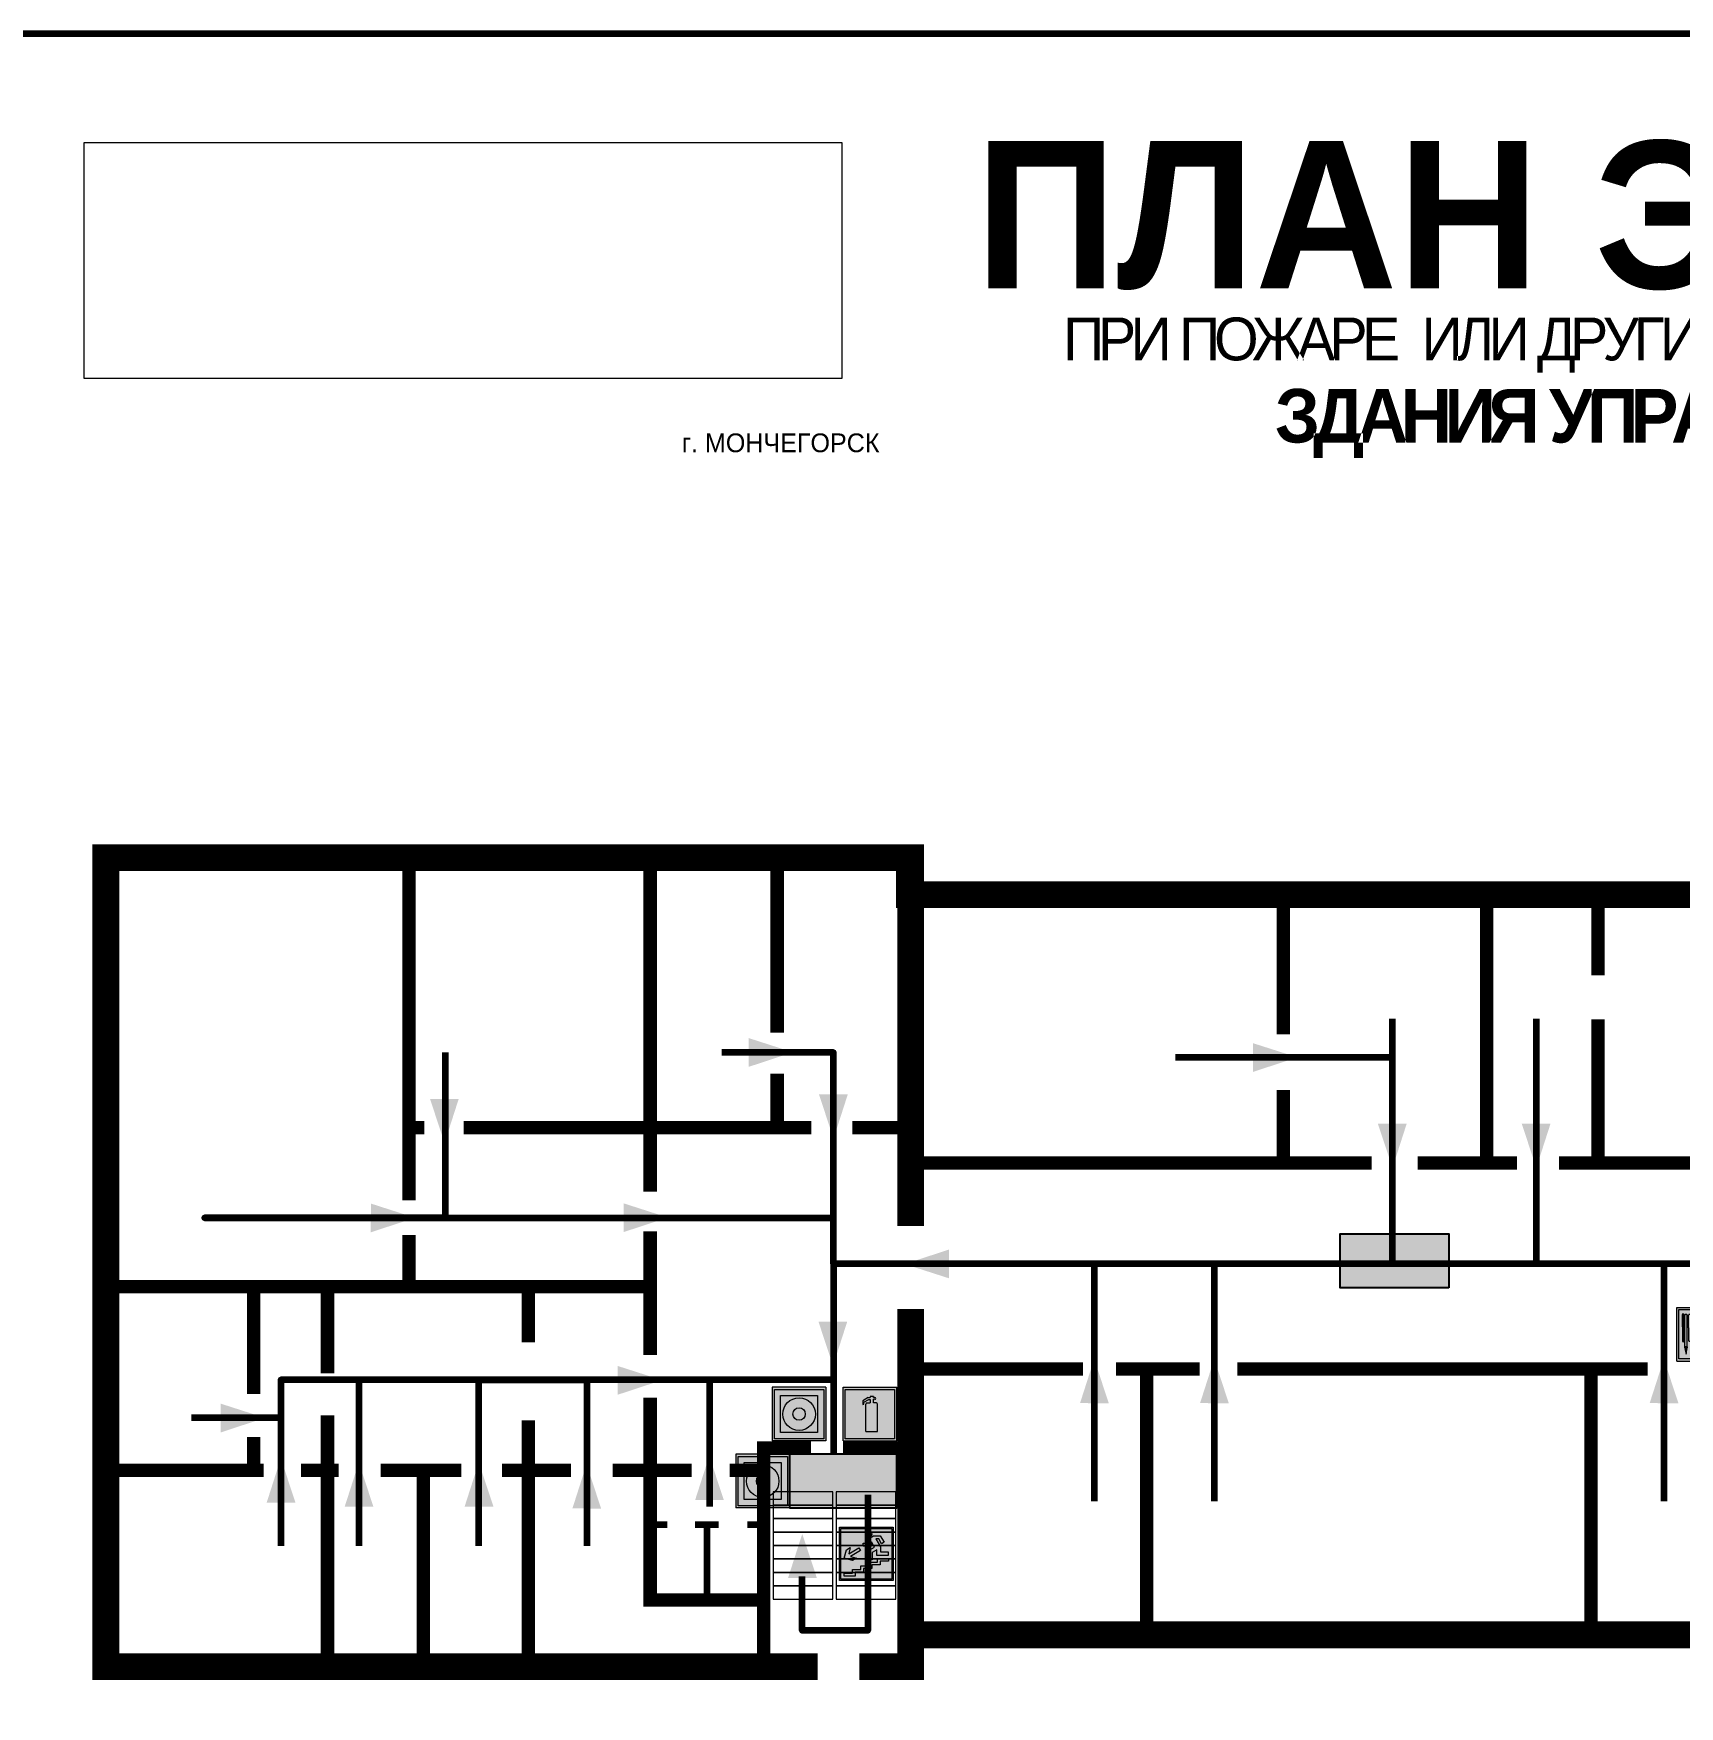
# Model space of a CAD drawing. Header units: millimetres. Extents: x 13810 to 67229, y 12374 to 21950.
# Drawn here: x 22533.1 to 22778.8, y 20413.3 to 20663.2 of the extents above; entities that cross this region are included whole.
import ezdxf

# ---------------------------------------------------------------- set-up
doc = ezdxf.new("R2010")
doc.units = ezdxf.units.MM
doc.layers.add('План_Штампы', color=7, linetype='Continuous')
doc.styles.add('обычный', font='arial.ttf')
picture_1 = doc.add_image_def('image1.jpg', size_in_pixel=(337, 105))

# ---------------------------------------------------------------- blocks, each defined once
blk = doc.blocks.new('A$C54414219')
at = {"true_color": 0xffffff}
h = blk.add_hatch(color=7, dxfattribs=at)
h.paths.add_polyline_path([(2.39, -9.45), (2.39, -18.3), (11.23, -18.3), (11.23, -9.45)], flags=0)
h.paths.add_polyline_path([(10.71, -13.87, -1), (2.92, -13.87, -1)], flags=0)
h.paths.add_polyline_path([(8.3, -13.87, -1), (5.33, -13.87, -1)], flags=0)
h.paths.add_polyline_path([(0.41, -7.47), (0.41, -20.27), (13.21, -20.27), (13.21, -7.47)])
h.paths.add_polyline_path([(0.92, -19.77), (12.71, -19.77), (12.71, -7.98), (0.92, -7.98)], flags=16)
h.paths.add_polyline_path([(11.23, -9.45), (11.23, -18.3), (2.39, -18.3), (2.39, -9.45)], flags=0)
at = {"lineweight": 5}
h = blk.add_hatch(color=242, dxfattribs=at)
h.paths.add_polyline_path([(12.71, -7.98), (0.92, -7.98), (0.92, -19.77), (12.71, -19.77)])
h.paths.add_polyline_path([(11.23, -18.3), (2.39, -18.3), (2.39, -9.45), (11.23, -9.45)], flags=16)
h.paths.add_polyline_path([(10.71, -13.87, -1), (2.92, -13.87, -1)], flags=0)
h.paths.add_polyline_path([(8.3, -13.87, -1), (5.33, -13.87, -1)], flags=0)
at = {"true_color": 0xffffff}
h = blk.add_hatch(color=7, dxfattribs=at)
h.paths.add_polyline_path([(2.39, -9.45), (2.39, -18.3), (11.23, -18.3), (11.23, -9.45)])
h.paths.add_polyline_path([(10.71, -13.87, -1), (2.92, -13.87, -1)], flags=16)
h.paths.add_polyline_path([(8.3, -13.87, -1), (5.33, -13.87, -1)], flags=0)
at = {"lineweight": 5}
h = blk.add_hatch(color=242, dxfattribs=at)
h.paths.add_polyline_path([(2.92, -13.87, 1), (10.71, -13.87, 1)])
h.paths.add_polyline_path([(8.3, -13.87, -1), (5.33, -13.87, -1)], flags=16)
at = {"color": 242, "lineweight": 5}
for p, q in [((0.41, -20.27), (0.41, -7.47)), ((0.41, -7.47), (13.21, -7.47)), ((0.41, -7.47), (13.21, -7.47)), ((13.21, -20.27), (13.21, -7.47)), ((0.41, -20.27), (13.21, -20.27))]:
    blk.add_line(p, q, dxfattribs=at)
for points in [[(0.92, -7.98), (12.71, -7.98), (12.71, -19.77), (0.92, -19.77)], [(2.39, -9.45), (11.23, -9.45), (11.23, -18.3), (2.39, -18.3)]]:
    blk.add_lwpolyline(points, close=True, dxfattribs=at)
for radius in [3.89, 1.49]:
    blk.add_circle((6.81, -13.87), radius, dxfattribs=at)
blk = doc.blocks.new('A$C3AD82952')
at = {"true_color": 0xf5f5ff}
h = blk.add_hatch(color=7, dxfattribs=at)
h.dxf.hatch_style = 1
h.paths.add_polyline_path([(8.21, 8.73, 0.414214), (7.89, 9.05), (7.22, 9.05), (7.22, 9.92), (7.59, 9.92, 1), (7.57, 10.36), (7.22, 10.36), (7.22, 10.6), (6.43, 10.6), (6.43, 10.36), (6.01, 10.36), (4.74, 9.59), (4.74, 8.69), (4.98, 8.73), (4.98, 9.26), (6.12, 9.91), (6.43, 9.91), (6.43, 9.05), (5.76, 9.05, 0.414214), (5.44, 8.73), (5.44, 2.2), (8.21, 2.2)], flags=0)
h.paths.add_polyline_path([(12.8, 12.8), (0, 12.8), (0, 0), (12.8, 0)])
h.paths.add_polyline_path([(0.51, 12.29), (12.29, 12.29), (12.29, 0.51), (0.51, 0.51)], flags=16)
h.paths.add_polyline_path([(4.74, 9.59), (6.01, 10.36), (6.43, 10.36), (6.43, 10.6), (7.22, 10.6), (7.22, 10.36), (7.59, 10.36, -0.94586), (7.59, 9.92), (7.22, 9.92), (7.22, 9.05), (7.89, 9.05, -0.414214), (8.21, 8.73), (8.21, 2.2), (5.44, 2.2), (5.44, 8.73, -0.414214), (5.76, 9.05), (6.43, 9.05), (6.43, 9.91), (6.12, 9.91), (4.98, 9.26), (4.98, 8.73), (4.74, 8.69)], flags=0)
h = blk.add_hatch(color=242)
h.dxf.hatch_style = 1
h.paths.add_polyline_path([(12.29, 12.29), (0.51, 12.29), (0.51, 0.51), (12.29, 0.51)])
h.paths.add_polyline_path([(4.74, 8.69), (4.74, 9.59), (6.01, 10.36), (6.43, 10.36), (6.43, 10.6), (7.22, 10.6), (7.22, 10.36), (7.59, 10.36, -0.94586), (7.59, 9.92), (7.22, 9.92), (7.22, 9.05), (7.89, 9.05, -0.414214), (8.21, 8.73), (8.21, 2.2), (5.44, 2.2), (5.44, 8.73, -0.414214), (5.76, 9.05), (6.43, 9.05), (6.43, 9.91), (6.12, 9.91), (4.98, 9.26), (4.98, 8.73)], flags=16)
h = blk.add_hatch(color=7, dxfattribs=at)
h.dxf.hatch_style = 1
h.paths.add_polyline_path([(8.21, 8.73, 0.414214), (7.89, 9.05), (7.22, 9.05), (7.22, 9.92), (7.59, 9.92, 1), (7.57, 10.36), (7.22, 10.36), (7.22, 10.6), (6.43, 10.6), (6.43, 10.36), (6.01, 10.36), (4.74, 9.59), (4.74, 8.69), (4.98, 8.73), (4.98, 9.26), (6.12, 9.91), (6.43, 9.91), (6.43, 9.05), (5.76, 9.05, 0.414214), (5.44, 8.73), (5.44, 2.2), (8.21, 2.2)])
at = {"color": 242, "lineweight": 5}
for p, q in [((0, 0), (0, 12.8)), ((0, 12.8), (12.8, 12.8)), ((12.8, 0), (12.8, 12.8)), ((6.01, 10.36), (4.74, 9.59)), ((4.74, 9.59), (4.74, 8.69)), ((4.74, 8.69), (4.98, 8.73)), ((4.98, 9.26), (6.12, 9.91)), ((4.98, 8.73), (4.98, 9.26)), ((5.44, 2.2), (5.44, 8.73)), ((5.76, 9.05), (6.43, 9.05)), ((6.01, 10.36), (6.43, 10.36)), ((6.12, 9.91), (6.43, 9.91)), ((7.22, 10.6), (6.43, 10.6)), ((6.43, 10.6), (6.43, 10.36)), ((6.43, 9.91), (6.43, 9.05)), ((7.22, 10.36), (7.22, 10.6)), ((7.59, 10.36), (7.22, 10.36)), ((7.22, 9.05), (7.22, 9.92)), ((7.59, 9.92), (7.22, 9.92)), ((7.89, 9.05), (7.22, 9.05)), ((8.21, 2.2), (8.21, 8.73)), ((0, 0), (12.8, 0)), ((5.44, 2.2), (8.21, 2.2))]:
    blk.add_line(p, q, dxfattribs=at)
blk.add_lwpolyline([(0.51, 12.29), (12.29, 12.29), (12.29, 0.51), (0.51, 0.51)], close=True, dxfattribs=at)
for centre, radius, start, end in [((5.76, 8.73), 0.32, 90, 180), ((7.58, 10.14), 0.223, 273.1875, 86.8125), ((7.89, 8.73), 0.32, 0, 90)]:
    blk.add_arc(centre, radius, start, end, dxfattribs=at)
blk = doc.blocks.new('A$C7B4425F7')
at = {"true_color": 0xffffff}
blk.add_hatch(color=7, dxfattribs=at).paths.add_polyline_path([(0, 0), (-16, 0), (-16, -8), (0, -8)])
h = blk.add_hatch(color=126)
h.paths.add_polyline_path([(-0.2, -0.2), (-15.8, -0.2), (-15.8, -7.8), (-0.2, -7.8)])
h.paths.add_polyline_path([(-11.76, -2.03), (-11.76, -3.66), (-11.17, -3.66, -0.568275), (-11.17, -6.18), (-12.58, -6.18), (-12.58, -2.03)], flags=16)
h.paths.add_polyline_path([(-13.33, -4.12, -0.495768), (-13.59, -6.18), (-15.03, -6.18), (-15.03, -2.03), (-13.59, -2.03, -0.487973)], flags=16)
h.paths.add_polyline_path([(-10.25, -2.03), (-9.48, -2.03), (-9.48, -6.18), (-10.25, -6.18)], flags=16)
h.paths.add_polyline_path([(-13.84, -3.69), (-14.24, -3.69), (-14.24, -3.03), (-13.9, -3.03, -0.692621)], flags=0)
h.paths.add_polyline_path([(-9.15, -2.03), (-8.4, -2.03), (-8.04, -3.07), (-7.68, -2.03), (-6.93, -2.03), (-7.64, -4.1), (-6.93, -6.18), (-7.68, -6.18), (-8.04, -5.14), (-8.4, -6.18), (-9.15, -6.18), (-8.44, -4.1)], flags=16)
h.paths.add_polyline_path([(-11.76, -4.46), (-11.42, -4.46, -0.692621), (-11.36, -5.12), (-11.76, -5.12)], flags=0)
h.paths.add_polyline_path([(-13.9, -5.2), (-14.24, -5.2), (-14.24, -4.55), (-13.84, -4.55, -0.708038)], flags=0)
edge = h.paths.add_edge_path(flags=16)
edge.add_ellipse((-5.51, -4.08), major_axis=(0, 2.05), ratio=0.586184, start_angle=0, end_angle=360)
edge = h.paths.add_edge_path(flags=0)
edge.add_ellipse((-5.51, -4.08), major_axis=(0, 1.14), ratio=0.454828, start_angle=0, end_angle=360)
h.paths.add_polyline_path([(-4.13, -4.96, 0.377264), (-3.48, -4.52, 0.0555), (-3.16, -2.03), (-1.66, -2.03), (-1.66, -4.96), (-0.96, -4.96), (-0.96, -7.01), (-1.75, -7.01), (-1.75, -6.18), (-3.3, -6.18), (-3.3, -7.02), (-4.13, -7.02)], flags=16)
h.paths.add_polyline_path([(-2.73, -2.91), (-2.28, -2.91), (-2.28, -4.96), (-3.05, -4.96, 0.079136)], flags=0)
at = {"color": 126}
blk.add_lwpolyline([(-16, -8), (0, -8), (0, 0), (-16, 0)], close=True, dxfattribs=at)
blk = doc.blocks.new('вниз 3')
at = {"lineweight": 0, "true_color": 0xffffff}
h = blk.add_hatch(color=7, dxfattribs=at)
h.dxf.hatch_style = 1
h.paths.add_polyline_path([(40997.5, -4475.69), (40997.25, -4475.28), (40995.76, -4476.15), (40995.97, -4475.23), (40995.39, -4475.56), (40995.05, -4476.83), (40996.33, -4477.17), (40996.91, -4476.83), (40996, -4476.55)], flags=0)
h.paths.add_polyline_path([(40999.81, -4473.95), (41000.22, -4473.95), (41000.64, -4474.67), (41001.03, -4474.43), (41000.46, -4473.49), (41000.42, -4473.49), (40999.43, -4473.49), (40998.68, -4473.92), (40998.68, -4474.57), (40997.88, -4474.57), (40997.88, -4475), (40999.14, -4475), (40999.14, -4474.43), (40999.14, -4474.38), (40999.59, -4475.15), (40998.72, -4475.67), (40998.72, -4477.06), (40999.24, -4477.06), (40999.24, -4475.96), (40999.95, -4475.56), (40999.95, -4476.43), (41001.61, -4476.43), (41001.61, -4475.88), (41000.47, -4475.88), (41000.47, -4475.12)], flags=0)
h.paths.add_polyline_path([(40999.2, -4473.24, 1), (40998.35, -4473.24, 1)], flags=0)
h.paths.add_polyline_path([(41000.46, -4477.26), (41001.69, -4477.26), (41001.69, -4476.84), (41000.03, -4476.84), (41000.03, -4477.39), (40998.78, -4477.39), (40998.78, -4477.95), (40997.53, -4477.95), (40997.53, -4478.5), (40996.29, -4478.5), (40996.29, -4479.06), (40995.05, -4479.06), (40995.05, -4479.48), (40995.29, -4479.48), (40996.72, -4479.48), (40996.72, -4478.92), (40997.97, -4478.92), (40997.97, -4478.36), (40999.2, -4478.36), (40999.2, -4477.81), (41000.46, -4477.81)], flags=0)
h.paths.add_polyline_path([(41002.37, -4472.17), (40994.37, -4472.17), (40994.37, -4480.17), (41002.37, -4480.17)])
h.paths.add_polyline_path([(41002.16, -4479.96), (40994.57, -4479.96), (40994.57, -4472.37), (41002.16, -4472.37)], flags=16)
h.paths.add_polyline_path([(41001.61, -4475.88), (41001.61, -4476.43), (40999.95, -4476.43), (40999.95, -4475.56), (40999.24, -4475.96), (40999.24, -4477.06), (40998.72, -4477.06), (40998.72, -4475.67), (40999.59, -4475.15), (40999.14, -4474.38), (40999.14, -4474.43), (40999.14, -4475), (40997.88, -4475), (40997.88, -4474.57), (40998.68, -4474.57), (40998.68, -4473.92), (40999.43, -4473.49), (41000.42, -4473.49), (41000.46, -4473.49), (41001.03, -4474.43), (41000.64, -4474.67), (41000.22, -4473.95), (40999.81, -4473.95), (41000.47, -4475.12), (41000.47, -4475.88)], flags=0)
h.paths.add_polyline_path([(41001.69, -4476.84), (41001.69, -4477.26), (41000.46, -4477.26), (41000.46, -4477.81), (40999.2, -4477.81), (40999.2, -4478.36), (40997.97, -4478.36), (40997.97, -4478.92), (40996.72, -4478.92), (40996.72, -4479.48), (40995.05, -4479.48), (40995.05, -4479.06), (40996.29, -4479.06), (40996.29, -4478.5), (40997.53, -4478.5), (40997.53, -4477.95), (40998.78, -4477.95), (40998.78, -4477.39), (41000.03, -4477.39), (41000.03, -4476.84)], flags=0)
h.paths.add_polyline_path([(40998.35, -4473.24, -1), (40999.2, -4473.24, -1)], flags=0)
h.paths.add_polyline_path([(40997.5, -4475.69), (40996, -4476.55), (40996.91, -4476.83), (40996.33, -4477.17), (40995.05, -4476.83), (40995.39, -4475.56), (40995.97, -4475.23), (40995.76, -4476.15), (40997.25, -4475.28)], flags=0)
at = {"lineweight": 0}
h = blk.add_hatch(color=126, dxfattribs=at)
h.dxf.hatch_style = 1
h.paths.add_polyline_path([(41002.16, -4472.37), (40994.57, -4472.37), (40994.57, -4479.96), (41002.16, -4479.96)])
h.paths.add_polyline_path([(40995.97, -4475.23), (40995.76, -4476.15), (40997.25, -4475.28), (40997.5, -4475.69), (40996, -4476.55), (40996.91, -4476.83), (40996.33, -4477.17), (40995.05, -4476.83), (40995.39, -4475.56)], flags=16)
h.paths.add_polyline_path([(40997.88, -4474.57), (40998.68, -4474.57), (40998.68, -4473.92), (40999.43, -4473.49), (41000.42, -4473.49), (41000.46, -4473.49), (41001.03, -4474.43), (41000.64, -4474.67), (41000.22, -4473.95), (40999.81, -4473.95), (41000.47, -4475.12), (41000.47, -4475.88), (41001.61, -4475.88), (41001.61, -4476.43), (40999.95, -4476.43), (40999.95, -4475.56), (40999.24, -4475.96), (40999.24, -4477.06), (40998.72, -4477.06), (40998.72, -4475.67), (40999.59, -4475.15), (40999.14, -4474.38), (40999.14, -4474.43), (40999.14, -4475), (40997.88, -4475)], flags=16)
h.paths.add_polyline_path([(40998.35, -4473.24, -1), (40999.2, -4473.24, -1)], flags=16)
h.paths.add_polyline_path([(40997.53, -4477.95), (40998.78, -4477.95), (40998.78, -4477.39), (41000.03, -4477.39), (41000.03, -4476.84), (41001.69, -4476.84), (41001.69, -4477.26), (41000.46, -4477.26), (41000.46, -4477.81), (40999.2, -4477.81), (40999.2, -4478.36), (40997.97, -4478.36), (40997.97, -4478.92), (40996.72, -4478.92), (40996.72, -4479.48), (40995.05, -4479.48), (40995.05, -4479.06), (40996.29, -4479.06), (40996.29, -4478.5), (40997.53, -4478.5)], flags=16)
at = {"lineweight": 0, "true_color": 0xffffff}
h = blk.add_hatch(color=7, dxfattribs=at)
h.dxf.hatch_style = 1
h.paths.add_polyline_path([(40999.2, -4473.24, 1), (40998.35, -4473.24, 1)])
h.paths.add_polyline_path([(40999.81, -4473.95), (41000.22, -4473.95), (41000.64, -4474.67), (41001.03, -4474.43), (41000.46, -4473.49), (41000.42, -4473.49), (40999.43, -4473.49), (40998.68, -4473.92), (40998.68, -4474.57), (40997.88, -4474.57), (40997.88, -4475), (40999.14, -4475), (40999.14, -4474.43), (40999.14, -4474.38), (40999.59, -4475.15), (40998.72, -4475.67), (40998.72, -4477.06), (40999.24, -4477.06), (40999.24, -4475.96), (40999.95, -4475.56), (40999.95, -4476.43), (41001.61, -4476.43), (41001.61, -4475.88), (41000.47, -4475.88), (41000.47, -4475.12)])
h.paths.add_polyline_path([(40999.2, -4477.81), (41000.46, -4477.81), (41000.46, -4477.26), (41001.69, -4477.26), (41001.69, -4476.84), (41000.03, -4476.84), (41000.03, -4477.39), (40998.78, -4477.39), (40998.78, -4477.95), (40997.53, -4477.95), (40997.53, -4478.5), (40996.29, -4478.5), (40996.29, -4479.06), (40995.05, -4479.06), (40995.05, -4479.48), (40995.29, -4479.48), (40996.72, -4479.48), (40996.72, -4478.92), (40997.97, -4478.92), (40997.97, -4478.36), (40999.2, -4478.36)])
h.paths.add_polyline_path([(40997.5, -4475.69), (40997.25, -4475.28), (40995.76, -4476.15), (40995.97, -4475.23), (40995.39, -4475.56), (40995.05, -4476.83), (40996.33, -4477.17), (40996.91, -4476.83), (40996, -4476.55)])
at = {"color": 126, "lineweight": 0}
for points in [[(40994.37, -4472.17), (41002.37, -4472.17), (41002.37, -4480.17), (40994.37, -4480.17)], [(40994.57, -4472.37), (41002.16, -4472.37), (41002.16, -4479.96), (40994.57, -4479.96)]]:
    blk.add_lwpolyline(points, close=True, dxfattribs=at)
for points in [[(40995.05, -4476.83), (40995.39, -4475.56), (40995.97, -4475.23), (40995.76, -4476.15), (40997.25, -4475.28), (40997.5, -4475.69), (40996, -4476.55), (40996.91, -4476.83), (40996.33, -4477.17), (40995.05, -4476.83)], [(40999.14, -4474.43), (40999.14, -4475), (40997.88, -4475), (40997.88, -4474.57), (40998.68, -4474.57), (40998.68, -4473.92), (40999.43, -4473.49), (41000.42, -4473.49), (41000.46, -4473.49), (41001.03, -4474.43), (41000.64, -4474.67), (41000.22, -4473.95), (40999.81, -4473.95), (41000.47, -4475.12), (41000.47, -4475.88), (41001.61, -4475.88), (41001.61, -4476.43), (40999.95, -4476.43), (40999.95, -4475.56), (40999.24, -4475.96), (40999.24, -4477.06), (40998.72, -4477.06), (40998.72, -4475.67), (40999.59, -4475.15), (40999.14, -4474.38), (40999.14, -4474.43)], [(40995.29, -4479.48), (40995.05, -4479.48), (40995.05, -4479.06), (40996.29, -4479.06), (40996.29, -4478.5), (40997.53, -4478.5), (40997.53, -4477.95), (40998.78, -4477.95), (40998.78, -4477.39), (41000.03, -4477.39), (41000.03, -4476.84), (41001.69, -4476.84), (41001.69, -4477.26), (41000.46, -4477.26), (41000.46, -4477.81), (40999.2, -4477.81), (40999.2, -4478.36), (40997.97, -4478.36), (40997.97, -4478.92), (40996.72, -4478.92), (40996.72, -4479.48), (40995.05, -4479.48)]]:
    blk.add_lwpolyline(points, dxfattribs=at)
blk.add_circle((40998.77, -4473.24), 0.426, dxfattribs=at)
blk = doc.blocks.new('A$C32E8229D')
at = {"true_color": 0xffffff}
blk.add_hatch(color=7, dxfattribs=at).paths.add_polyline_path([(0, 0), (0, -8), (16, -8), (16, 0)])
h = blk.add_hatch(color=126)
h.paths.add_polyline_path([(0.2, -0.2), (15.8, -0.2), (15.8, -7.8), (0.2, -7.8)])
h.paths.add_polyline_path([(13.49, -2.05), (12.08, -2.05), (11.37, -2.63, 0.162397), (11.29, -2.84), (11.29, -3.63), (10.35, -3.63), (10.35, -4.05), (11.68, -4.05), (11.68, -3.48), (12.26, -4.28), (11.29, -5.1), (11.29, -6.78), (11.85, -6.78), (11.85, -5.44), (12.8, -4.64), (12.8, -5.94), (14.46, -5.94), (14.46, -5.39), (13.45, -5.39), (13.45, -3.97), (12.46, -2.59), (13.15, -2.59), (13.69, -3.34), (14.18, -3)], flags=16)
h.paths.add_polyline_path([(10.74, -1.82, 1), (11.8, -1.82, 1)], flags=16)
h.paths.add_polyline_path([(9.39, -3.59), (5.99, -3.59), (6.56, -3.03), (5.91, -3.03), (5.1, -3.83), (5.91, -4.64), (6.56, -4.64), (5.99, -4.09), (9.39, -4.09)], flags=16)
h.paths.add_polyline_path([(4.29, -1.08), (1.72, -1.08), (1.72, -6.6), (4.29, -6.6)], flags=16)
at = {"color": 126}
blk.add_lwpolyline([(16, -8), (0, -8), (0, 0), (16, 0)], close=True, dxfattribs=at)
blk = doc.blocks.new('A$C37112FD5')
at = {"true_color": 0xf5f5ff}
h = blk.add_hatch(color=7, dxfattribs=at)
h.dxf.hatch_style = 1
h.paths.add_polyline_path([(12.8, -7.4), (0, -7.4), (0, -20.2), (12.8, -20.2)])
h.paths.add_polyline_path([(12.29, -7.91), (12.29, -19.69), (0.51, -19.69), (0.51, -7.91)], flags=16)
h.paths.add_polyline_path([(4.98, -9.04, -0.42597), (5.17, -9.22), (5.17, -12.25), (5.17, -15.29, -0.432244), (4.98, -15.47), (4.83, -15.47, -0.42597), (4.64, -15.29), (4.64, -12.25), (4.64, -9.22, -0.432244), (4.83, -9.04)], flags=0)
h.paths.add_polyline_path([(4.28, -9.22), (4.28, -12.25), (4.28, -15.29, -0.432244), (4.09, -15.47), (3.94, -15.47, -0.42597), (3.75, -15.29), (3.75, -12.25), (3.75, -9.22, -0.432244), (3.94, -9.04), (4.09, -9.04, -0.42597)], flags=0)
h.paths.add_polyline_path([(5.72, -9.04), (5.87, -9.04, -0.42597), (6.06, -9.22), (6.06, -12.25), (6.06, -15.29, -0.432244), (5.87, -15.47), (5.72, -15.47, -0.42597), (5.53, -15.29), (5.53, -12.25), (5.53, -9.22, -0.432244)], flags=0)
h.paths.add_polyline_path([(6.42, -8.9), (6.5, -8.9, -0.42597), (6.69, -9.08), (6.69, -12.03), (8.21, -12.03, -15.824349), (8.21, -12.47), (6.69, -12.47), (6.69, -15.42, -0.432244), (6.5, -15.6), (6.42, -15.6)], flags=0)
h.paths.add_polyline_path([(3.39, -9.22), (3.39, -12.25), (3.39, -15.29, -0.432244), (3.2, -15.47), (3.05, -15.47, -0.42597), (2.85, -15.29), (2.85, -12.25), (2.85, -9.22, -0.432244), (3.05, -9.04), (3.2, -9.04, -0.42597)], flags=0)
h.paths.add_polyline_path([(2.5, -9.22), (2.5, -16.71), (1.96, -16.71), (1.96, -9.22, -0.432244), (2.15, -9.04), (2.31, -9.04, -0.42597)], flags=0)
h.paths.add_polyline_path([(1.61, -8.9), (1.61, -15.6), (1.57, -15.6, -0.42597), (1.37, -15.42), (1.37, -12.03), (1.37, -9.09, -0.432244), (1.57, -8.9)], flags=0)
h.paths.add_polyline_path([(9.76, -10.81), (9.76, -12.03), (8.49, -12.03, -0.336371)], flags=0)
h.paths.add_polyline_path([(8.49, -12.47), (9.76, -12.47), (9.76, -13.7, -0.336371)], flags=0)
h.paths.add_polyline_path([(10.11, -10.81, -0.336371), (11.38, -12.03), (10.11, -12.03)], flags=0)
h.paths.add_polyline_path([(10.11, -12.47), (11.38, -12.47, -0.336371), (10.11, -13.7)], flags=0)
h.paths.add_polyline_path([(2.5, -16.84), (2.5, -17.05), (1.97, -17.05), (1.97, -16.84)], flags=0)
h.paths.add_polyline_path([(2.5, -17.24, -0.033778), (2.24, -18.6, -0.033778), (1.97, -17.24)], flags=0)
h = blk.add_hatch(color=242)
h.dxf.hatch_style = 1
h.paths.add_polyline_path([(12.29, -7.91), (0.51, -7.91), (0.51, -19.69), (12.29, -19.69)])
h.paths.add_polyline_path([(6.42, -15.6), (6.42, -8.9), (6.5, -8.9, -0.42597), (6.69, -9.08), (6.69, -12.03), (8.21, -12.03, -15.824349), (8.21, -12.47), (6.69, -12.47), (6.69, -15.42, -0.432244), (6.5, -15.6)], flags=16)
h.paths.add_polyline_path([(5.87, -15.47), (5.72, -15.47, -0.42597), (5.53, -15.29), (5.53, -12.25), (5.53, -9.22, -0.432244), (5.72, -9.04), (5.87, -9.04, -0.42597), (6.06, -9.22), (6.06, -12.25), (6.06, -15.29, -0.432244)], flags=16)
h.paths.add_polyline_path([(4.98, -15.47), (4.83, -15.47, -0.42597), (4.64, -15.29), (4.64, -12.25), (4.64, -9.22, -0.432244), (4.83, -9.04), (4.98, -9.04, -0.42597), (5.17, -9.22), (5.17, -12.25), (5.17, -15.29, -0.432244)], flags=16)
h.paths.add_polyline_path([(4.09, -15.47), (3.94, -15.47, -0.42597), (3.75, -15.29), (3.75, -12.25), (3.75, -9.22, -0.432244), (3.94, -9.04), (4.09, -9.04, -0.42597), (4.28, -9.22), (4.28, -12.25), (4.28, -15.29, -0.432244)], flags=16)
h.paths.add_polyline_path([(3.2, -15.47), (3.05, -15.47, -0.42597), (2.85, -15.29), (2.85, -12.25), (2.85, -9.22, -0.432244), (3.05, -9.04), (3.2, -9.04, -0.42597), (3.39, -9.22), (3.39, -12.25), (3.39, -15.29, -0.432244)], flags=16)
h.paths.add_polyline_path([(2.5, -17.05), (1.97, -17.05), (1.97, -16.84), (2.5, -16.84)], flags=16)
h.paths.add_polyline_path([(2.5, -17.24, -0.033778), (2.24, -18.6, -0.033778), (1.97, -17.24)], flags=16)
h.paths.add_polyline_path([(2.5, -16.71), (1.96, -16.71), (1.96, -9.22, -0.432244), (2.15, -9.04), (2.31, -9.04, -0.42597), (2.5, -9.22)], flags=16)
h.paths.add_polyline_path([(1.61, -15.6), (1.57, -15.6, -0.42597), (1.37, -15.42), (1.37, -12.03), (1.37, -9.09, -0.432244), (1.57, -8.9), (1.61, -8.9)], flags=16)
h.paths.add_polyline_path([(8.49, -12.47), (9.76, -12.47), (9.76, -13.7, -0.336371)], flags=0)
h.paths.add_polyline_path([(10.11, -13.7), (10.11, -12.47), (11.38, -12.47, -0.336371)], flags=0)
h.paths.add_polyline_path([(8.49, -12.03, -0.336371), (9.76, -10.81), (9.76, -12.03)], flags=0)
h.paths.add_polyline_path([(10.11, -12.03), (10.11, -10.81, -0.336371), (11.38, -12.03)], flags=0)
h = blk.add_hatch(color=7, dxfattribs=at)
h.dxf.hatch_style = 1
h.paths.add_polyline_path([(1.61, -8.9), (1.57, -8.9, 0.432244), (1.37, -9.09), (1.37, -12.03), (1.37, -15.42, 0.42597), (1.57, -15.6), (1.61, -15.6)])
h.paths.add_polyline_path([(2.5, -9.22, 0.42597), (2.31, -9.04), (2.15, -9.04, 0.432244), (1.96, -9.22), (1.96, -16.71), (2.5, -16.71)])
h.paths.add_polyline_path([(2.5, -16.84), (1.97, -16.84), (1.97, -17.05), (2.5, -17.05)])
h.paths.add_polyline_path([(2.5, -17.24), (1.97, -17.24, 0.033778), (2.24, -18.6, 0.033778)])
h.paths.add_polyline_path([(3.39, -12.25), (3.39, -9.22, 0.42597), (3.2, -9.04), (3.05, -9.04, 0.432244), (2.85, -9.22), (2.85, -12.25), (2.85, -15.29, 0.42597), (3.05, -15.47), (3.2, -15.47, 0.432244), (3.39, -15.29)])
h.paths.add_polyline_path([(4.28, -12.25), (4.28, -9.22, 0.42597), (4.09, -9.04), (3.94, -9.04, 0.432244), (3.75, -9.22), (3.75, -12.25), (3.75, -15.29, 0.42597), (3.94, -15.47), (4.09, -15.47, 0.432244), (4.28, -15.29)])
h.paths.add_polyline_path([(5.17, -12.25), (5.17, -9.22, 0.42597), (4.98, -9.04), (4.83, -9.04, 0.432244), (4.64, -9.22), (4.64, -12.25), (4.64, -15.29, 0.42597), (4.83, -15.47), (4.98, -15.47, 0.432244), (5.17, -15.29)])
h.paths.add_polyline_path([(6.06, -12.25), (6.06, -9.22, 0.42597), (5.87, -9.04), (5.72, -9.04, 0.432244), (5.53, -9.22), (5.53, -12.25), (5.53, -15.29, 0.42597), (5.72, -15.47), (5.87, -15.47, 0.432244), (6.06, -15.29)])
h.paths.add_polyline_path([(6.69, -12.47), (8.21, -12.47, 15.824349), (8.21, -12.03), (6.69, -12.03), (6.69, -9.08, 0.42597), (6.5, -8.9), (6.42, -8.9), (6.42, -15.6), (6.5, -15.6, 0.432244), (6.69, -15.42)])
h.paths.add_polyline_path([(8.49, -12.47), (9.76, -12.47), (9.76, -13.7, -0.336371)], flags=16)
h.paths.add_polyline_path([(8.49, -12.03, -0.336371), (9.76, -10.81), (9.76, -12.03)], flags=16)
h.paths.add_polyline_path([(10.11, -12.47), (11.38, -12.47, -0.336371), (10.11, -13.7)], flags=16)
h.paths.add_polyline_path([(10.11, -12.03), (10.11, -10.81, -0.336371), (11.38, -12.03)], flags=16)
h = blk.add_hatch(color=242)
h.dxf.hatch_style = 1
h.paths.add_polyline_path([(9.76, -10.81, 0.336371), (8.49, -12.03), (9.76, -12.03)])
h.paths.add_polyline_path([(10.11, -10.81), (10.11, -12.03), (11.38, -12.03, 0.336371)])
h.paths.add_polyline_path([(11.38, -12.47), (10.11, -12.47), (10.11, -13.7, 0.336371)])
h.paths.add_polyline_path([(9.76, -12.47), (8.49, -12.47, 0.336371), (9.76, -13.7)])
at = {"color": 242, "lineweight": 5}
for p, q in [((0, -20.2), (0, -7.4)), ((0, -7.4), (12.8, -7.4)), ((12.8, -20.2), (12.8, -7.4)), ((1.37, -12.03), (1.37, -9.08)), ((1.57, -8.9), (1.61, -8.9)), ((1.61, -8.9), (1.61, -15.6)), ((1.96, -16.71), (1.96, -9.22)), ((2.15, -9.04), (2.31, -9.04)), ((2.5, -16.71), (2.5, -9.22)), ((2.85, -12.25), (2.85, -9.22)), ((3.05, -9.04), (3.2, -9.04)), ((3.39, -12.25), (3.39, -9.22)), ((3.75, -12.25), (3.75, -9.22)), ((3.94, -9.04), (4.09, -9.04)), ((4.28, -12.25), (4.28, -9.22)), ((4.64, -12.25), (4.64, -9.22)), ((4.83, -9.04), (4.98, -9.04)), ((5.17, -12.25), (5.17, -9.22)), ((5.53, -12.25), (5.53, -9.22)), ((5.72, -9.04), (5.87, -9.04)), ((6.06, -12.25), (6.06, -9.22)), ((6.42, -8.9), (6.42, -15.6)), ((6.5, -8.9), (6.42, -8.9)), ((6.69, -12.03), (6.69, -9.08)), ((9.76, -10.81), (9.76, -12.03)), ((10.11, -10.81), (10.11, -12.03)), ((1.37, -12.03), (1.37, -15.42)), ((1.57, -15.6), (1.61, -15.6)), ((2.85, -12.25), (2.85, -15.29)), ((3.05, -15.47), (3.2, -15.47)), ((3.39, -12.25), (3.39, -15.29)), ((3.75, -12.25), (3.75, -15.29)), ((3.94, -15.47), (4.09, -15.47)), ((4.28, -12.25), (4.28, -15.29)), ((4.64, -12.25), (4.64, -15.29)), ((4.83, -15.47), (4.98, -15.47)), ((5.17, -12.25), (5.17, -15.29)), ((5.53, -12.25), (5.53, -15.29)), ((5.72, -15.47), (5.87, -15.47)), ((6.06, -12.25), (6.06, -15.29)), ((6.42, -15.6), (6.5, -15.6)), ((8.21, -12.03), (6.69, -12.03)), ((8.21, -12.47), (6.69, -12.47)), ((6.69, -12.47), (6.69, -15.42)), ((9.76, -12.03), (8.49, -12.03)), ((9.76, -12.47), (8.49, -12.47)), ((9.76, -12.47), (9.76, -13.7)), ((11.38, -12.03), (10.11, -12.03)), ((11.38, -12.47), (10.11, -12.47)), ((10.11, -12.47), (10.11, -13.7)), ((1.96, -16.71), (2.5, -16.71)), ((1.97, -16.84), (2.5, -16.84)), ((1.97, -17.05), (1.97, -16.84)), ((2.5, -17.05), (1.97, -17.05)), ((1.97, -17.24), (2.5, -17.24)), ((2.5, -16.84), (2.5, -17.05)), ((0, -20.2), (12.8, -20.2))]:
    blk.add_line(p, q, dxfattribs=at)
blk.add_lwpolyline([(0.51, -7.91), (12.29, -7.91), (12.29, -19.69), (0.51, -19.69)], close=True, dxfattribs=at)
for centre, radius, start, end in [((1.56, -9.09), 0.182, 87.1027, 180.6071), ((2.15, -9.22), 0.182, 87.1027, 180.6071), ((2.32, -9.22), 0.182, 359.3929, 92.8973), ((3.04, -9.22), 0.182, 87.1027, 180.6071), ((3.21, -9.22), 0.182, 359.3929, 92.8973), ((3.93, -9.22), 0.182, 87.1027, 180.6071), ((4.1, -9.22), 0.182, 359.3929, 92.8973), ((4.82, -9.22), 0.182, 87.1027, 180.6071), ((4.99, -9.22), 0.182, 359.3929, 92.8973), ((5.71, -9.22), 0.182, 87.1027, 180.6071), ((5.88, -9.22), 0.182, 359.3929, 92.8973), ((6.51, -9.09), 0.182, 359.3929, 92.8973), ((9.93, -12.25), 1.74, 187.2319, 172.7681), ((9.93, -12.25), 1.46, 96.9927, 171.3585), ((9.93, -12.25), 1.46, 8.6415, 83.0073), ((1.56, -15.42), 0.182, 179.3929, 272.8973), ((3.04, -15.29), 0.182, 179.3929, 272.8973), ((3.21, -15.29), 0.182, 267.1027, 0.6071), ((3.93, -15.29), 0.182, 179.3929, 272.8973), ((4.1, -15.29), 0.182, 267.1027, 0.6071), ((4.82, -15.29), 0.182, 179.3929, 272.8973), ((4.99, -15.29), 0.182, 267.1027, 0.6071), ((5.71, -15.29), 0.182, 179.3929, 272.8973), ((5.88, -15.29), 0.182, 267.1027, 0.6071), ((6.51, -15.42), 0.182, 267.1027, 0.6071), ((9.93, -12.25), 1.46, 188.6415, 263.0073), ((9.93, -12.25), 1.46, 276.9927, 351.3585), ((12.17, -15.98), 10.27, 187.041, 194.7793), ((-7.7, -15.98), 10.27, 345.2207, 352.959)]:
    blk.add_arc(centre, radius, start, end, dxfattribs=at)

msp = doc.modelspace()

# ---------------------------------------------------------------- linework, layer by layer
at = {"color": 2, "lineweight": 100}
msp.add_lwpolyline([(22515.78, 20663.18), (23115.78, 20663.18), (23115.78, 20268.18), (22515.78, 20268.18)], close=True, dxfattribs=at)
at = {"lineweight": 100}
for points, const_width in [([(22650.13, 20419.25), (22543.87, 20419.25), (22543.87, 20540.07), (22663.83, 20540.07), (22663.83, 20534.54), (22930.02, 20534.54), (22930.02, 20540.38), (23057.05, 20540.38), (23057.05, 20498.08)], 4), ([(22664.02, 20485.09), (22664.02, 20540.07), (22661.3, 20540.07)], 4), ([(22719.69, 20515.92), (22719.69, 20533.14)], 2), ([(22750.02, 20515.92), (22750.02, 20533.14)], 2), ([(22766.66, 20522.49), (22766.66, 20533.14)], 2), ([(22719.69, 20513.67), (22719.69, 20515.92)], 2), ([(22750.02, 20494.48), (22750.02, 20515.92)], 2), ([(22766.66, 20494.48), (22766.66, 20515.92)], 2), ([(22719.69, 20494.48), (22719.69, 20505.38)], 2), ([(22732.85, 20494.48), (22663.77, 20494.48)], 2), ([(22754.58, 20494.48), (22739.74, 20494.48)], 2), ([(22791.97, 20494.48), (22760.85, 20494.48)], 2), ([(23093.62, 20476.27), (23057.05, 20476.27), (23057.05, 20478.56), (23057.05, 20419.39), (22929.95, 20419.39), (22929.95, 20424.01), (22664.02, 20424.01), (22664.02, 20419.25), (22656.39, 20419.25)], 4), ([(22664.02, 20424.01), (22664.02, 20472.69)], 4), ([(22689.75, 20463.72), (22663.97, 20463.72)], 2), ([(22707.18, 20463.72), (22694.71, 20463.72)], 2), ([(22699.28, 20425.02), (22699.28, 20463.72)], 2), ([(22774.05, 20463.72), (22712.81, 20463.72)], 2), ([(22765.6, 20425.02), (22765.6, 20463.72)], 2)]:
    msp.add_lwpolyline(points, dxfattribs=dict(at, const_width=const_width))
at = {"lineweight": 0, "const_width": 2}
for points in [[(22591.42, 20499.74), (22589.13, 20499.74), (22589.13, 20488.89), (22589.13, 20540.5)], [(22625.14, 20539.62), (22625.14, 20490.21)], [(22644.1, 20513.94), (22644.1, 20540.83)], [(22644.1, 20499.74), (22644.1, 20507.81)], [(22649.2, 20499.74), (22597.32, 20499.74)], [(22664.05, 20499.74), (22655.33, 20499.74)], [(22589.13, 20476.01), (22589.13, 20483.72)], [(22625.14, 20484.27), (22625.14, 20465.82)], [(22565.94, 20460), (22565.94, 20476.01), (22544.52, 20476.01), (22625.14, 20476.01)], [(22576.97, 20476.01), (22576.97, 20463.06)], [(22606.94, 20475.97), (22606.94, 20467.69)], [(22625.14, 20459.41), (22625.14, 20429.22), (22642.1, 20429.22), (22642.1, 20419.15), (22642.1, 20451.89), (22649.14, 20451.89)], [(22576.97, 20456.81), (22576.97, 20419)], [(22606.94, 20456.05), (22606.94, 20419.75)], [(22565.94, 20448.57), (22565.94, 20453.55)], [(22653.95, 20451.89), (22664.22, 20451.89)], [(22567.46, 20448.57), (22543.28, 20448.57)], [(22578.62, 20448.57), (22572.99, 20448.57)], [(22596.96, 20448.57), (22584.89, 20448.57)], [(22591.26, 20448.57), (22591.26, 20419.75)], [(22613.3, 20448.57), (22603.04, 20448.57)], [(22631.36, 20448.57), (22619.56, 20448.57)], [(22642.1, 20448.57), (22636.99, 20448.57)]]:
    msp.add_lwpolyline(points, dxfattribs=at)
at = {"color": 126, "lineweight": 100, "true_color": 0x008754}
for points in [[(22735.99, 20479.41), (22735.99, 20516.01)], [(22757.46, 20479.41), (22757.46, 20516.01)], [(22594.55, 20510.99), (22594.55, 20486.31), (22558.61, 20486.31), (22652.52, 20486.31)], [(22652.52, 20479.41), (22652.52, 20510.99), (22635.84, 20510.99)], [(22735.99, 20510.24), (22703.56, 20510.24)], [(22937.96, 20479.41), (22652.52, 20479.41), (22652.52, 20451)], [(22691.44, 20479.41), (22691.44, 20443.99)], [(22709.36, 20479.41), (22709.36, 20443.99)], [(22776.49, 20479.41), (22776.49, 20443.99)], [(22581.65, 20462.07), (22570.01, 20462.07), (22570.01, 20437.31)], [(22599.58, 20437.31), (22599.58, 20462.07), (22615.69, 20462.07), (22581.65, 20462.07), (22581.65, 20437.31)], [(22581.65, 20462.07), (22581.65, 20447.9)], [(22581.65, 20462.07), (22581.65, 20449.9)], [(22652.52, 20462.07), (22615.69, 20462.07), (22615.69, 20437.31)], [(22634.01, 20462.07), (22634.01, 20443.15)], [(22570.01, 20456.41), (22556.68, 20456.41)], [(22657.64, 20444.91), (22657.64, 20424.65), (22647.85, 20424.65), (22647.85, 20432.74)]]:
    msp.add_lwpolyline(points, dxfattribs=at)
at = {"lineweight": 0}
for points in [[(22652.43, 20445.38), (22643.5, 20445.38), (22643.5, 20443.37), (22652.43, 20443.37)], [(22661.84, 20445.38), (22652.91, 20445.38), (22652.91, 20443.37), (22661.84, 20443.37)], [(22652.43, 20443.37), (22643.5, 20443.37), (22643.5, 20441.36), (22652.43, 20441.36)], [(22661.84, 20443.37), (22652.91, 20443.37), (22652.91, 20441.36), (22661.84, 20441.36)], [(22652.43, 20441.36), (22643.5, 20441.36), (22643.5, 20439.36), (22652.43, 20439.36)], [(22661.84, 20441.36), (22652.91, 20441.36), (22652.91, 20439.36), (22661.84, 20439.36)], [(22652.43, 20439.36), (22643.5, 20439.36), (22643.5, 20437.35), (22652.43, 20437.35)], [(22661.84, 20439.36), (22652.91, 20439.36), (22652.91, 20437.35), (22661.84, 20437.35)], [(22652.43, 20437.35), (22643.5, 20437.35), (22643.5, 20435.35), (22652.43, 20435.35)], [(22661.84, 20437.35), (22652.91, 20437.35), (22652.91, 20435.35), (22661.84, 20435.35)], [(22652.43, 20435.35), (22643.5, 20435.35), (22643.5, 20433.34), (22652.43, 20433.34)], [(22652.43, 20433.34), (22643.5, 20433.34), (22643.5, 20431.34), (22652.43, 20431.34)], [(22661.84, 20435.35), (22652.91, 20435.35), (22652.91, 20433.34), (22661.84, 20433.34)], [(22661.84, 20433.34), (22652.91, 20433.34), (22652.91, 20431.34), (22661.84, 20431.34)], [(22652.43, 20431.34), (22643.5, 20431.34), (22643.5, 20429.33), (22652.43, 20429.33)], [(22661.84, 20431.34), (22652.91, 20431.34), (22652.91, 20429.33), (22661.84, 20429.33)]]:
    msp.add_lwpolyline(points, close=True, dxfattribs=at)
at = {"color": 0, "lineweight": 100, "const_width": 1}
for points in [[(22627.72, 20440.47), (22625.4, 20440.47)], [(22635.39, 20440.47), (22631.81, 20440.47)], [(22633.63, 20440.47), (22633.63, 20429.72)], [(22641.74, 20440.47), (22639.67, 20440.47)]]:
    msp.add_lwpolyline(points, dxfattribs=at)
at = {"layer": 'План_Штампы', "color": 126, "true_color": 0x008754}
for points in [[(22639.86, 20508.84), (22639.87, 20513.13), (22646.45, 20511.01)], [(22715.16, 20508.08), (22715.16, 20512.37), (22721.75, 20510.26)], [(22592.27, 20504.06), (22596.56, 20504.06), (22594.44, 20497.47)], [(22650.35, 20504.71), (22654.64, 20504.71), (22652.52, 20498.12)], [(22733.79, 20500.35), (22738.09, 20500.34), (22735.97, 20493.75)], [(22755.27, 20500.35), (22759.56, 20500.34), (22757.44, 20493.75)], [(22583.43, 20484.12), (22583.44, 20488.42), (22590.03, 20486.3)], [(22621.18, 20484.16), (22621.19, 20488.45), (22627.78, 20486.33)], [(22669.74, 20481.55), (22669.74, 20477.26), (22663.15, 20479.38)], [(22650.27, 20470.78), (22654.56, 20470.78), (22652.44, 20464.19)], [(22620.31, 20459.87), (22620.31, 20464.16), (22626.9, 20462.04)], [(22693.61, 20458.6), (22689.32, 20458.61), (22691.44, 20465.2)], [(22711.53, 20458.6), (22707.24, 20458.61), (22709.36, 20465.2)], [(22778.66, 20458.6), (22774.37, 20458.61), (22776.49, 20465.2)], [(22561.04, 20454.24), (22561.04, 20458.53), (22567.63, 20456.41)], [(22572.18, 20443.77), (22567.89, 20443.77), (22570, 20450.36)], [(22636.14, 20444.12), (22631.85, 20444.13), (22633.97, 20450.72)], [(22583.82, 20443.14), (22579.53, 20443.14), (22581.65, 20449.73)], [(22601.74, 20443.16), (22597.44, 20443.17), (22599.56, 20449.75)], [(22617.82, 20442.87), (22613.53, 20442.88), (22615.64, 20449.47)], [(22650.03, 20432.5), (22645.73, 20432.51), (22647.85, 20439.09)]]:
    msp.add_solid(points, dxfattribs=at)

# ---------------------------------------------------------------- block references
for name, p, xscale, yscale, zscale in [('A$C37112FD5', (22778.4, 20477.53), 0.6249984004534781, 0.6249984004534781, 0.6249984004534781), ('A$C3AD82952', (22653.95, 20452.98), 0.625, 0.625, 0.625)]:
    msp.add_blockref(name, p, dxfattribs=dict(xscale=xscale, yscale=yscale, zscale=zscale))
at = {"xscale": 0.625, "yscale": 0.625, "zscale": 0.625, "rotation": 180}
for p in [(22651.63, 20448.31), (22646.2, 20438.3)]:
    msp.add_blockref('A$C54414219', p, dxfattribs=at)
at = {"color": 126, "true_color": 0x008754}
msp.add_blockref('вниз 3', (-18340.96, 24912.27), dxfattribs=at)
at = {"layer": 'План_Штампы', "color": 126, "true_color": 0x008754, "xscale": 1.012510887696, "yscale": 1.012510887696, "zscale": 1.012510887696, "rotation": 359.9978653237144}
msp.add_blockref('A$C32E8229D', (22728.18, 20483.91), dxfattribs=at)
at = {"layer": 'План_Штампы'}
msp.add_blockref('A$C7B4425F7', (22661.95, 20450.97), dxfattribs=at)

# ---------------------------------------------------------------- texts
at = {"lineweight": 0, "style": 'обычный'}
for s, insert, char_height, width, attachment_point in [('{\\fProxima Nova Rg|b1|i0|c204|p2;ПЛАН ЭВАКУАЦИИ}', (22673.67, 20647.11), 22, 493.8901, 1), ('\\pi-8.4,l8.4,t8.4;{\\fProxima Nova Rg|b0|i0|c204|p2;г. МОНЧЕГОРСК\\H1.1997x; }', (22644.62, 20602.02), 2.8, 126.6484, 5)]:
    msp.add_mtext(s, dxfattribs=dict(at, insert=insert, char_height=char_height, width=width, attachment_point=attachment_point))
at = {"color": 0, "lineweight": 0, "insert": (22824.24, 20620.93), "char_height": 8, "width": 449.2158, "attachment_point": 5, "style": 'обычный'}
msp.add_mtext('{\\fArial Black|b1|i0|c204|p34;\\H2x;\\T0.85;  \\fArial Narrow|b0|i0|c204|p34;\\H0.8x;\\W0.9;\\P\\fProxima Nova Rg|b0|i0|c204|p2;\\H0.5x;\\W1;\\C256;ПРИ ПОЖАРЕ  ИЛИ ДРУГИХ ЧРЕЗВЫЧАЙНЫХ СИТУАЦИЯХ  ИЗ ПОМЕЩЕНИЙ \\fProxima Nova Rg|b1|i0|c204|p2;\\H1.25x;\\PЗДАНИЯ УПРАВЛЕНИЯ   КОРПУС №2    ЭТАЖ 2}', dxfattribs=at)

# ---------------------------------------------------------------- pictures from other files: only their frames are drawn
at = {"color": 7, "lineweight": 0, "true_color": 0xf5f5ff}
image = msp.add_image(picture_1, insert=(22540.64, 20611.63), size_in_units=(113.11, 35.24), dxfattribs=at)
image.dxf.flags = 7

doc.saveas('drawing.dxf')
